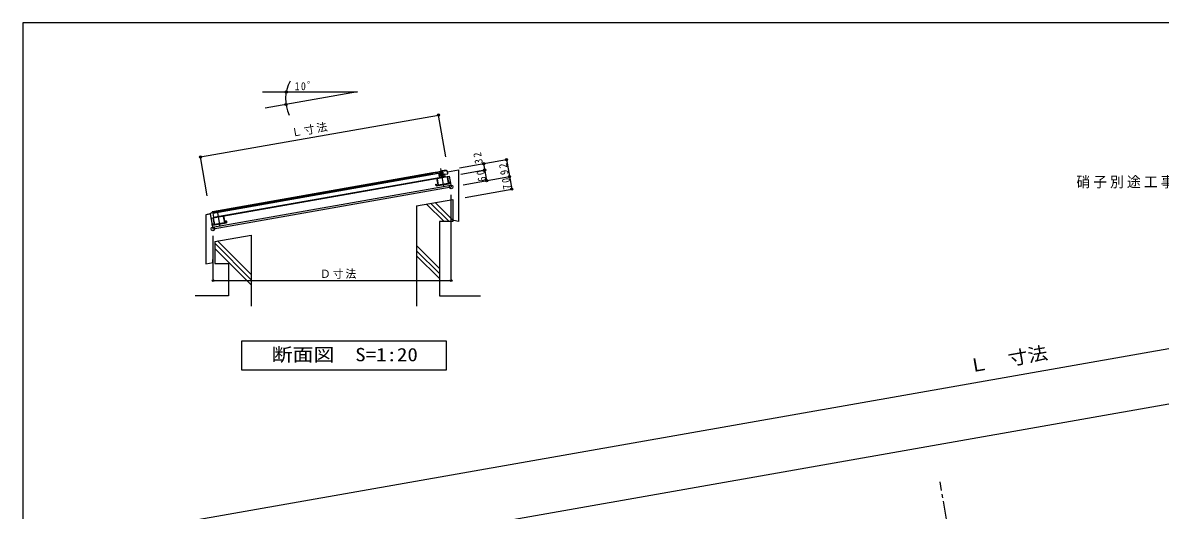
# Model space of a CAD drawing. Units: millimetres on the paper, enlarged 2 times, with parts at other scales. Extents: x -550 to 568, y -396 to 402.
# Drawn here: x -550 to 75, y 134 to 402 of the extents above; entities that cross this region are included whole.
import ezdxf
from ezdxf.enums import TextEntityAlignment as Align

# ---------------------------------------------------------------- set-up
doc = ezdxf.new("R2010")
doc.units = ezdxf.units.MM
doc.header["$LTSCALE"] = 2
doc.header["$PDMODE"] = 32
doc.header["$PDSIZE"] = 1
doc.linetypes.add('CHAIN1', pattern=[8, 5, -1, 1, -1])
for name, color, linetype in [('0-0', 5, 'Continuous'), ('1-0', 5, 'Continuous'), ('2-0', 5, 'Continuous')]:
    doc.layers.add(name, color=color, linetype=linetype)
doc.styles.add('ＭＳ ゴシック', font='')
doc.styles.get('ＭＳ ゴシック').set_extended_font_data('MS Gothic')

msp = doc.modelspace()

# ---------------------------------------------------------------- linework, layer by layer
at = {"layer": '0-0', "color": 134}
for p, q in [((568, 402), (-550, 402)), ((-550, 402), (-550, -396))]:
    msp.add_line(p, q, dxfattribs=at)
at = {"layer": '1-0', "color": 4}
for p, q in [((-492.138, 121.841), (429.94, 284.428)), ((-461.827, 96.722), (435.149, 254.884))]:
    msp.add_line(p, q, dxfattribs=at)
at = {"layer": '1-0', "color": 7, "linetype": 'CHAIN1'}
msp.add_line((-42, 128.764), (-45.624, 149.317), dxfattribs=at)
at = {"layer": '2-0', "color": 4}
for p, q in [((-418.213, 363.912), (-365.86, 363.912)), ((-365.882, 363.912), (-416.671, 354.957)), ((-452.293, 328.111), (-321.395, 351.191)), ((-317.338, 328.182), (-321.395, 351.191)), ((-448.508, 306.646), (-452.293, 328.111)), ((-309.843, 322.1), (-283.997, 326.657)), ((-283.997, 326.657), (-281.132, 310.408)), ((-309.048, 318.686), (-295.964, 320.993)), ((-296.572, 324.44), (-294.922, 315.084)), ((-307.842, 312.806), (-282.347, 317.301)), ((-314.423, 260.088), (-314.423, 307.213)), ((-306.743, 305.892), (-281.132, 310.408)), ((-445.32, 260.088), (-445.32, 284.786)), ((-445.32, 260.088), (-314.423, 260.088))]:
    msp.add_line(p, q, dxfattribs=at)
at = {"layer": '2-0'}
for p, q in [((-445.595, 298.163), (-324.477, 319.519)), ((-445.526, 297.769), (-324.408, 319.125)), ((-445.435, 297.257), (-321.36, 319.135)), ((-321.36, 319.135), (-320.912, 316.594)), ((-316.475, 319.996), (-310.423, 321.063)), ((-316.284, 318.914), (-316.475, 319.996)), ((-310.423, 321.063), (-310.423, 292.529)), ((-446.464, 294.456), (-315.464, 317.555)), ((-445.039, 295.012), (-320.964, 316.89)), ((-322.677, 312.21), (-322.84, 313.136)), ((-322.816, 313.171), (-322.678, 313.195)), ((-322.644, 313.171), (-322.515, 312.442)), ((-322.643, 312.186), (-314.823, 313.565)), ((-322.441, 316.629), (-321.727, 312.581)), ((-322.145, 316.102), (-321.53, 312.616)), ((-316.635, 317.104), (-322.121, 316.137)), ((-316.04, 313.553), (-321.495, 312.591)), ((-320.687, 316.62), (-320.947, 318.092)), ((-320.947, 318.092), (-317.735, 317.154)), ((-317.733, 317.141), (-320.687, 316.62)), ((-319.7, 318.338), (-320.487, 318.199)), ((-319.734, 318.535), (-320.325, 318.431)), ((-319.734, 318.535), (-320.197, 318.454)), ((-319.931, 318.501), (-319.404, 316.664)), ((-319.734, 318.535), (-319.143, 318.639)), ((-319.734, 318.535), (-319.271, 318.617)), ((-319.7, 318.338), (-318.912, 318.477)), ((-319.537, 318.57), (-319.404, 316.664)), ((-317.992, 318.613), (-316.284, 318.914)), ((-317.733, 317.141), (-317.992, 318.613)), ((-316.48, 317.375), (-315.818, 313.623)), ((-315.784, 313.598), (-315.055, 313.727)), ((-315.464, 317.555), (-314.423, 311.646)), ((-315.03, 313.762), (-315.159, 314.49)), ((-315.135, 314.525), (-314.997, 314.55)), ((-314.962, 314.525), (-314.799, 313.599)), ((-445.596, 289.532), (-314.596, 312.631)), ((-322.48, 312.418), (-321.752, 312.546)), ((-448.995, 296.426), (-446.878, 296.8)), ((-446.878, 296.8), (-445.423, 288.547)), ((-445.595, 298.163), (-445.526, 297.769)), ((-445.458, 294.622), (-444.809, 290.938)), ((-445.435, 297.257), (-445.039, 295.012)), ((-445.434, 294.656), (-443.513, 294.995)), ((-445.227, 294.459), (-444.612, 290.973)), ((-439.746, 295.456), (-445.202, 294.494)), ((-439.712, 295.432), (-439.097, 291.946)), ((-439.549, 295.663), (-438.9, 291.98)), ((-445.759, 290.568), (-445.922, 291.494)), ((-445.898, 291.528), (-445.76, 291.553)), ((-445.725, 291.528), (-445.597, 290.799)), ((-445.724, 290.543), (-437.905, 291.922)), ((-445.562, 290.775), (-444.833, 290.904)), ((-439.121, 291.911), (-444.577, 290.949)), ((-438.865, 291.956), (-438.136, 292.084)), ((-438.112, 292.119), (-438.241, 292.848)), ((-438.216, 292.883), (-438.078, 292.907)), ((-438.044, 292.883), (-437.88, 291.957)), ((-310.423, 292.529), (-312.869, 293.185)), ((-445.423, 270.056), (-445.423, 271.619))]:
    msp.add_line(p, q, dxfattribs=at)
at = {"layer": '2-0', "color": 7, "linetype": 'CHAIN1'}
msp.add_line((-320.307, 321.805), (-318.5, 311.553), dxfattribs=at)
at = {"layer": '2-0', "color": 7}
for p, q in [((-333.423, 301.188), (-313.423, 304.714)), ((-333.423, 301.188), (-333.423, 246.085)), ((-327.969, 302.149), (-318.349, 292.529)), ((-325.565, 302.573), (-315.521, 292.529)), ((-323.161, 302.997), (-313.423, 293.259)), ((-444.423, 281.615), (-424.423, 285.142)), ((-442.884, 281.886), (-424.423, 263.425)), ((-424.423, 285.142), (-424.423, 246.085)), ((-444.423, 280.596), (-424.423, 260.596)), ((-444.423, 277.768), (-424.423, 257.768)), ((-333.423, 279.318), (-320.923, 266.818)), ((-333.423, 276.489), (-320.923, 263.989)), ((-333.423, 273.661), (-320.923, 261.161))]:
    msp.add_line(p, q, dxfattribs=at)
at = {"layer": '2-0', "linetype": 'CHAIN1'}
msp.add_line((-442.892, 297.344), (-441.581, 289.91), dxfattribs=at)
at = {"layer": '2-0'}
for points in [[(-324.477, 319.519), (-324.103, 319.554), (-323.53, 319.602), (-323.001, 319.787)], [(-324.477, 319.519), (-324.459, 319.416), (-324.408, 319.125)], [(-323.001, 319.787), (-320.638, 320.204), (-320.325, 318.431)], [(-323.001, 319.787), (-322.932, 319.393), (-321.947, 319.567), (-321.785, 319.798), (-320.8, 319.972), (-320.487, 318.199)], [(-320.757, 320.176), (-320.232, 320.223), (-319.849, 320.319), (-319.456, 320.412)], [(-317.092, 320.829), (-319.456, 320.412), (-319.143, 318.639)], [(-317.092, 320.829), (-317.023, 320.435), (-318.008, 320.261), (-318.24, 320.423), (-319.224, 320.25), (-318.912, 318.477)], [(-317.067, 320.834), (-316.737, 320.315), (-316.076, 319.938)], [(-320.947, 318.092), (-317.992, 318.613), (-320.687, 316.62)], [(-316.635, 317.104), (-316.629, 317.069), (-316.015, 313.588)], [(-445.423, 288.547), (-445.32, 288.565), (-314.423, 311.646)], [(-445.595, 298.163), (-445.845, 297.806), (-446.115, 297.52), (-446.463, 297.204), (-446.878, 296.8), (-449.34, 296.365), (-449.34, 269.365), (-445.367, 270.066)]]:
    msp.add_lwpolyline(points, dxfattribs=at)
at = {"layer": '2-0', "color": 7}
for points in [[(-313.423, 304.714), (-313.423, 292.529), (-320.923, 292.529)], [(-320.923, 292.529), (-320.923, 251.615), (-298.355, 251.615)], [(-444.423, 281.615), (-444.423, 269.43), (-436.923, 269.43), (-436.923, 251.615), (-455.112, 251.615)]]:
    msp.add_lwpolyline(points, dxfattribs=at)
msp.add_lwpolyline([(-429.523, 226.984), (-317.159, 226.984), (-317.159, 210.848), (-429.523, 210.848)], close=True, dxfattribs=at)
at = {"layer": '2-0', "color": 4}
for centre in [(-405.103, 363.912), (-405.263, 356.968), (-321.395, 351.191), (-452.293, 328.111), (-283.997, 326.657), (-296.572, 324.44), (-295.964, 320.993), (-294.922, 315.084), (-282.347, 317.301), (-281.132, 310.408)]:
    msp.add_circle(centre, 0.6, dxfattribs=at)
at = {"layer": '2-0'}
for centre in [(-314.423, 311.646), (-445.423, 288.547)]:
    msp.add_circle(centre, 1, dxfattribs=at)
at = {"layer": '2-0', "color": 4}
msp.add_arc((-385.492, 359.986), 20, 150.4885, 206.14684, dxfattribs=at)
at = {"layer": '2-0'}
for centre, radius, start, end in [((-322.811, 313.141), 0.03, 100, 190), ((-322.673, 313.166), 0.03, 10, 100), ((-322.115, 316.107), 0.03, 100, 190), ((-319.734, 318.535), 0.4, 100, 190), ((-319.734, 318.535), 0.4, 10, 100), ((-316.045, 313.583), 0.03, 280, 10), ((-315.789, 313.628), 0.03, 190, 280), ((-315.129, 314.496), 0.03, 100, 190), ((-315.06, 313.756), 0.03, 280, 10), ((-314.992, 314.52), 0.03, 10, 100), ((-314.828, 313.594), 0.03, 280, 10), ((-322.648, 312.216), 0.03, 190, 280), ((-322.485, 312.447), 0.03, 190, 280), ((-321.757, 312.576), 0.03, 280, 10), ((-321.501, 312.621), 0.03, 190, 280), ((-445.429, 294.627), 0.03, 100, 190), ((-445.197, 294.465), 0.03, 100, 190), ((-439.741, 295.427), 0.03, 10, 100), ((-439.579, 295.658), 0.03, 10, 100), ((-445.893, 291.499), 0.03, 100, 190), ((-445.755, 291.523), 0.03, 10, 100), ((-445.729, 290.573), 0.03, 190, 280), ((-445.567, 290.805), 0.03, 190, 280), ((-444.838, 290.933), 0.03, 280, 10), ((-444.582, 290.978), 0.03, 190, 280), ((-439.126, 291.94), 0.03, 280, 10), ((-438.87, 291.986), 0.03, 190, 280), ((-438.211, 292.853), 0.03, 100, 190), ((-438.142, 292.114), 0.03, 280, 10), ((-438.073, 292.877), 0.03, 10, 100), ((-437.91, 291.952), 0.03, 280, 10)]:
    msp.add_arc(centre, radius, start, end, dxfattribs=at)
at = {"layer": '2-0', "color": 4}
for p in [(-445.32, 260.088), (-314.423, 260.088)]:
    msp.add_point(p, dxfattribs=at)

# ---------------------------------------------------------------- texts
at = {"layer": '1-0', "color": 3, "style": 'ＭＳ ゴシック', "width": 1.1}
msp.add_text('Ｌ\u3000寸法', height=7.331, rotation=10, dxfattribs=at).set_placement((-28.884, 207.209), align=Align.BOTTOM_LEFT)
at = {"layer": '1-0', "color": 7, "attachment_point": 7, "style": 'ＭＳ ゴシック'}
for s, insert, char_height in [('\\T1.27;\\W0.9;10゜', (-400.451, 364.813), 4.399), ('\\T1.22;\\W0.95;硝子別途工事:PG(PHW6.8+AS6+FL5)', (29.35, 309.916), 5.865)]:
    msp.add_mtext(s, dxfattribs=dict(at, insert=insert, char_height=char_height))
at = {"layer": '2-0', "color": 3, "style": 'ＭＳ ゴシック', "width": 1.15}
msp.add_text('断面図\u3000S=1:20', height=7.331, dxfattribs=at).set_placement((-413.163, 213.488), align=Align.BOTTOM_LEFT)
at = {"layer": '2-0', "color": 7, "char_height": 4.399, "attachment_point": 7, "style": 'ＭＳ ゴシック'}
for s, insert, rotation in [('\\T1.17;Ｌ寸法', (-401.803, 338.725), 10), ('\\T1.36;\\W0.9;32', (-296.921, 324.776), 100), ('\\T1.36;\\W0.9;60', (-295.167, 314.97), 100), ('\\T1.36;\\W0.9;92', (-282.81, 318.717), 100), ('\\T1.36;\\W0.9;70', (-281.295, 310.665), 100)]:
    msp.add_mtext(s, dxfattribs=dict(at, insert=insert, rotation=rotation))
at = {"layer": '2-0', "color": 7, "insert": (-386.621, 261.088), "char_height": 4.399, "attachment_point": 7, "style": 'ＭＳ ゴシック'}
msp.add_mtext('\\T1.17;Ｄ寸法', dxfattribs=at)

doc.saveas('drawing.dxf')
